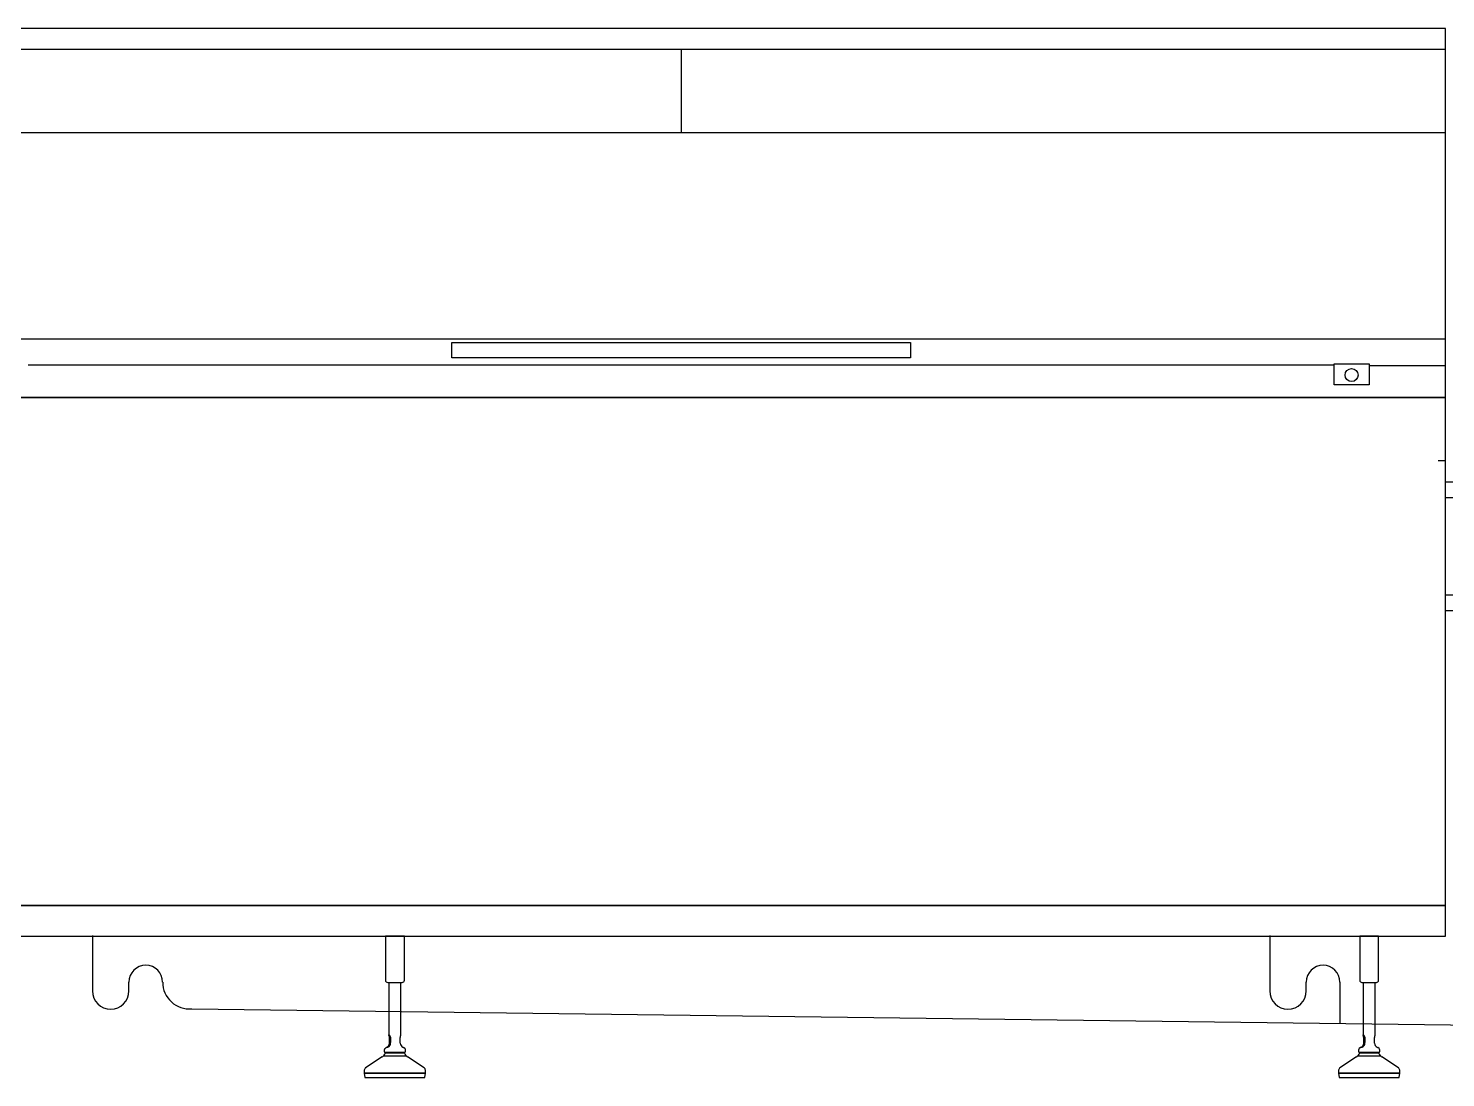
# Model space of a CAD drawing. Header units: millimetres. Extents: x 12318 to 17800, y 6541 to 10165.
# Drawn here: x 13922.7 to 14056.7, y 7271.9 to 7371.1 of the extents above; entities that cross this region are included whole.
import ezdxf

# ---------------------------------------------------------------- set-up
doc = ezdxf.new("R2010")
doc.units = ezdxf.units.MM
doc.layers.add('Equipment', color=123, linetype='Continuous')

# ---------------------------------------------------------------- blocks, each defined once
blk = doc.blocks.new('A$Cbe2ee938')
at = {"layer": 'Equipment'}
for p, q in [((9000, 1372), (7000, 1372)), ((9000, 889.3), (9000, 1372)), ((9000, 1344.4), (7000, 1344.4)), ((8000, 1344.3), (8000, 1235.4)), ((9000, 1235.4), (7000, 1235.4)), ((7700, 961.2), (8300, 961.2)), ((7700, 941.2), (7700, 961.2)), ((8300, 961.2), (8300, 941.2)), ((8300, 941.2), (7700, 941.2)), ((8854, 933.2), (8900, 933.2)), ((8854, 905.7), (8854, 933.2)), ((8900, 933.2), (8900, 905.7)), ((8900, 931.2), (9000, 931.2)), ((8900, 905.7), (8854, 905.7)), ((9000, 889.3), (7000, 889.3)), ((7000, 889.3), (9000, 889.3)), ((9000, 225), (9000, 889.3)), ((8990.2, 807), (9000, 807)), ((9000, 225), (6251, 225)), ((7000, 225), (9000, 225)), ((9000, 185), (9000, 225)), ((7230, 185.7), (7230, 113.4)), ((8770, 185.7), (8770, 113.4)), ((6251, 185), (9000, 185)), ((7637.9, 185), (7613.1, 185)), ((8912.4, 185), (8887.6, 185)), ((7277.7, 113.4), (7277.7, 124.9)), ((7321.8, 124.9), (7321.8, 124.9)), ((8817.7, 113.4), (8817.7, 124.9)), ((8861.8, 124.9), (8861.8, 70.8)), ((7360, 90), (9361.5, 64.4))]:
    blk.add_line(p, q, dxfattribs=at)
at = {"layer": 'Equipment', "linetype": 'Continuous', "lineweight": 25}
for p, q in [((7000, 966.2), (9000, 966.2)), ((8854, 931.7), (7146, 931.7)), ((9038, 778.7), (9000, 778.7)), ((9000, 758.7), (9038, 758.7)), ((9038, 630.7), (9000, 630.7)), ((9000, 610.7), (9038, 610.7)), ((7613.1, 185), (7613.1, 127.5)), ((7637.9, 127.5), (7637.9, 185)), ((8887.6, 185), (8887.6, 127.5)), ((8912.4, 127.5), (8912.4, 185)), ((7616.1, 124.5), (7626.9, 124.5)), ((7617.5, 124.5), (7617.5, 56)), ((7626.9, 124.5), (7634.9, 124.5)), ((7633.5, 56), (7633.5, 124.5)), ((8890.6, 124.5), (8901.4, 124.5)), ((8892, 124.5), (8892, 56)), ((8901.4, 124.5), (8909.4, 124.5)), ((8908, 56), (8908, 124.5)), ((7617.5, 55.9), (7617.5, 56.1)), ((7617.5, 56.1), (7617.8, 56.1)), ((7617.8, 55.3), (7617.5, 55.9)), ((7617.8, 56.1), (7618.5, 55.5)), ((7633.2, 55.3), (7633.5, 55.9)), ((7633.5, 55.9), (7633.5, 56)), ((8892, 55.9), (8892, 56.1)), ((8892, 56.1), (8892.3, 56.1)), ((8892.3, 55.3), (8892, 55.9)), ((8892.3, 56.1), (8893, 55.5)), ((8907.7, 55.3), (8908, 55.9)), ((8908, 55.9), (8908, 56)), ((7614.2, 39.4), (7612.6, 38.1)), ((7614.8, 39.4), (7614.1, 39.3)), ((7614.1, 39.3), (7614.3, 39.4)), ((7614.3, 39.4), (7614.7, 39.6)), ((7614.7, 39.6), (7615.1, 39.8)), ((7615.6, 39.5), (7614.8, 39.4)), ((7616.4, 39.8), (7615.6, 39.5)), ((7618, 54.5), (7617.8, 55.3)), ((7618.3, 53.4), (7618, 54.5)), ((7618.4, 52.2), (7618.3, 53.4)), ((7618.4, 45.9), (7618.4, 52.2)), ((7618.4, 45.2), (7618.4, 45.9)), ((7618.5, 55.5), (7619.1, 54.7)), ((7619.1, 54.7), (7619.5, 53.6)), ((7619.5, 53.6), (7619.7, 52.4)), ((7619.7, 52.4), (7619.7, 52.2)), ((7619.7, 52.2), (7619.7, 45.9)), ((7619.8, 45.2), (7619.7, 45.9)), ((7632.6, 52.2), (7632.7, 53.4)), ((7632.6, 45.9), (7632.6, 52.2)), ((7632.6, 45.2), (7632.6, 45.9)), ((7632.7, 53.4), (7633, 54.5)), ((7633, 54.5), (7633.2, 55.3)), ((7638.4, 38.1), (7636.8, 39.4)), ((8888.7, 39.4), (8887.1, 38.1)), ((8889.3, 39.4), (8888.6, 39.3)), ((8888.6, 39.3), (8888.8, 39.4)), ((8888.8, 39.4), (8889.2, 39.6)), ((8889.2, 39.6), (8889.6, 39.8)), ((8890.1, 39.5), (8889.3, 39.4)), ((8890.9, 39.8), (8890.1, 39.5)), ((8892.5, 54.5), (8892.3, 55.3)), ((8892.8, 53.4), (8892.5, 54.5)), ((8892.9, 52.2), (8892.8, 53.4)), ((8892.9, 45.9), (8892.9, 52.2)), ((8892.9, 45.2), (8892.9, 45.9)), ((8893, 55.5), (8893.6, 54.7)), ((8893.6, 54.7), (8894, 53.6)), ((8894, 53.6), (8894.2, 52.4)), ((8894.2, 52.4), (8894.2, 52.2)), ((8894.2, 52.2), (8894.2, 45.9)), ((8894.3, 45.2), (8894.2, 45.9)), ((8907.1, 52.2), (8907.2, 53.4)), ((8907.1, 45.9), (8907.1, 52.2)), ((8907.1, 45.2), (8907.1, 45.9)), ((8907.2, 53.4), (8907.5, 54.5)), ((8907.5, 54.5), (8907.7, 55.3)), ((8912.9, 38.1), (8911.3, 39.4)), ((7609.1, 27.1), (7587.3, 12.9)), ((7610.4, 28.4), (7640.6, 28.4)), ((7611.5, 35.8), (7611.5, 34.3)), ((7612.6, 33.2), (7627.4, 33.2)), ((7612.7, 33.2), (7612.7, 33.2)), ((7613.6, 32.3), (7637.4, 32.3)), ((7627.4, 33.2), (7638.4, 33.2)), ((7638.2, 33.2), (7638.2, 33.2)), ((7639.5, 34.3), (7639.5, 35.8)), ((7663.7, 12.9), (7641.9, 27.1)), ((8883.6, 27.1), (8861.8, 12.9)), ((8884.9, 28.4), (8915.1, 28.4)), ((8886, 35.8), (8886, 34.3)), ((8887.1, 33.2), (8901.9, 33.2)), ((8887.2, 33.2), (8887.2, 33.2)), ((8888.1, 32.3), (8911.9, 32.3)), ((8901.9, 33.2), (8912.9, 33.2)), ((8912.7, 33.2), (8912.7, 33.2)), ((8914, 34.3), (8914, 35.8)), ((8938.2, 12.9), (8916.4, 27.1)), ((7585.5, 9.8), (7585.2, 6)), ((7585.2, 6), (7586.3, 0)), ((7585.7, 6), (7585.2, 6)), ((7585.2, 6), (7631.3, 6)), ((7665.7, 6), (7585.7, 6)), ((7586.3, 0), (7586.7, 0)), ((7586.7, 0), (7664.7, 0)), ((7631.3, 6), (7665.7, 6)), ((7664.7, 0), (7665.7, 6)), ((7665.7, 6), (7665.5, 9.8)), ((8860, 9.8), (8859.7, 6)), ((8859.7, 6), (8860.8, 0)), ((8860.2, 6), (8859.7, 6)), ((8859.7, 6), (8905.8, 6)), ((8940.2, 6), (8860.2, 6)), ((8905.8, 6), (8940.2, 6)), ((8939.2, 0), (8940.2, 6)), ((8940.2, 6), (8940, 9.8)), ((8860.8, 0), (8861.2, 0)), ((8861.2, 0), (8939.2, 0))]:
    blk.add_line(p, q, dxfattribs=at)
blk.add_circle((8877, 918.7), 8.5, dxfattribs=at)
at = {"layer": 'Equipment'}
for centre, radius, start, end in [((7299.7, 124.9), 22, 0, 180), ((8839.7, 124.9), 22, 0, 180), ((7253.8, 113.4), 23.8, 180, 0), ((7356.8, 124.9), 35, 180, 275.2464), ((8793.8, 113.4), 23.8, 180, 0)]:
    blk.add_arc(centre, radius, start, end, dxfattribs=at)
at = {"layer": 'Equipment', "linetype": 'Continuous', "lineweight": 25}
for centre, radius, start, end in [((7616.1, 127.5), 3, 180, 270), ((7634.9, 127.5), 3, 270, 0), ((8890.6, 127.5), 3, 180, 270), ((8909.4, 127.5), 3, 270, 0), ((7614.5, 35.8), 3, 130, 180), ((7612, 45.4), 6.4, 298.8194, 358.1042), ((7614.1, 45), 5.71, 294.0691, 1.8808), ((7639, 45.4), 6.4, 181.8958, 241.1806), ((7644.7, 55.9), 18.4, 241.3995, 244.4798), ((7636.5, 35.8), 3, 0, 50), ((8889, 35.8), 3, 130, 180), ((8886.5, 45.4), 6.4, 298.8194, 358.1042), ((8888.6, 45), 5.71, 294.0691, 1.8808), ((8913.5, 45.4), 6.4, 181.8958, 241.1806), ((8919.2, 55.9), 18.4, 241.3995, 244.4798), ((8911, 35.8), 3, 0, 50), ((7606.9, 30.4), 4, 302.9902, 329.299), ((7623.3, 21.2), 14.8, 130.603, 150.4304), ((7612.6, 34.3), 1.1, 180, 270), ((7613.6, 33.2), 0.875, 180, 270), ((7637.4, 33.2), 0.875, 270, 0), ((7627.9, 21.4), 14.5, 28.6921, 49.1609), ((7638.4, 34.3), 1.1, 270, 0), ((7644.1, 30.4), 4, 210.701, 237.0098), ((8881.4, 30.4), 4, 302.9902, 329.299), ((8897.8, 21.2), 14.8, 130.603, 150.4304), ((8887.1, 34.3), 1.1, 180, 270), ((8888.1, 33.2), 0.875, 180, 270), ((8911.9, 33.2), 0.875, 270, 0), ((8902.4, 21.4), 14.5, 28.6921, 49.1609), ((8912.9, 34.3), 1.1, 270, 0), ((8918.6, 30.4), 4, 210.701, 237.0098), ((7589.5, 9.6), 4, 122.9902, 176.1605), ((7661.5, 9.6), 4, 3.8395, 57.0098), ((8864, 9.6), 4, 122.9902, 176.1605), ((8936, 9.6), 4, 3.8395, 57.0098)]:
    blk.add_arc(centre, radius, start, end, dxfattribs=at)

msp = doc.modelspace()

# ---------------------------------------------------------------- block references
at = {"xscale": 0.072267749473635, "yscale": 0.072267749473635, "zscale": 0.072267749473635}
msp.add_blockref('A$Cbe2ee938', (13406.29, 7271.94), dxfattribs=at)

doc.saveas('drawing.dxf')
